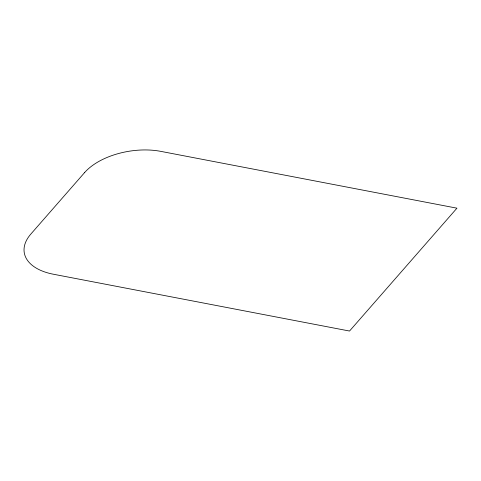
<?xml version="1.0" encoding="UTF-8"?>
<svg xmlns="http://www.w3.org/2000/svg" width="481" height="481" viewBox="0 0 481 481"><rect width="100%" height="100%" fill="white"/><g stroke="black" fill="none" stroke-linecap="round" stroke-linejoin="round"><path stroke-width="0.72" d="M84.572 172.613L30.862 234.043A56.71 31.217 -9.3 0 0 53.367 274.224L349.531 331.042L456.95 208.177L160.792 151.365A56.71 31.217 -9.3 0 0 84.572 172.613"/></g></svg>
